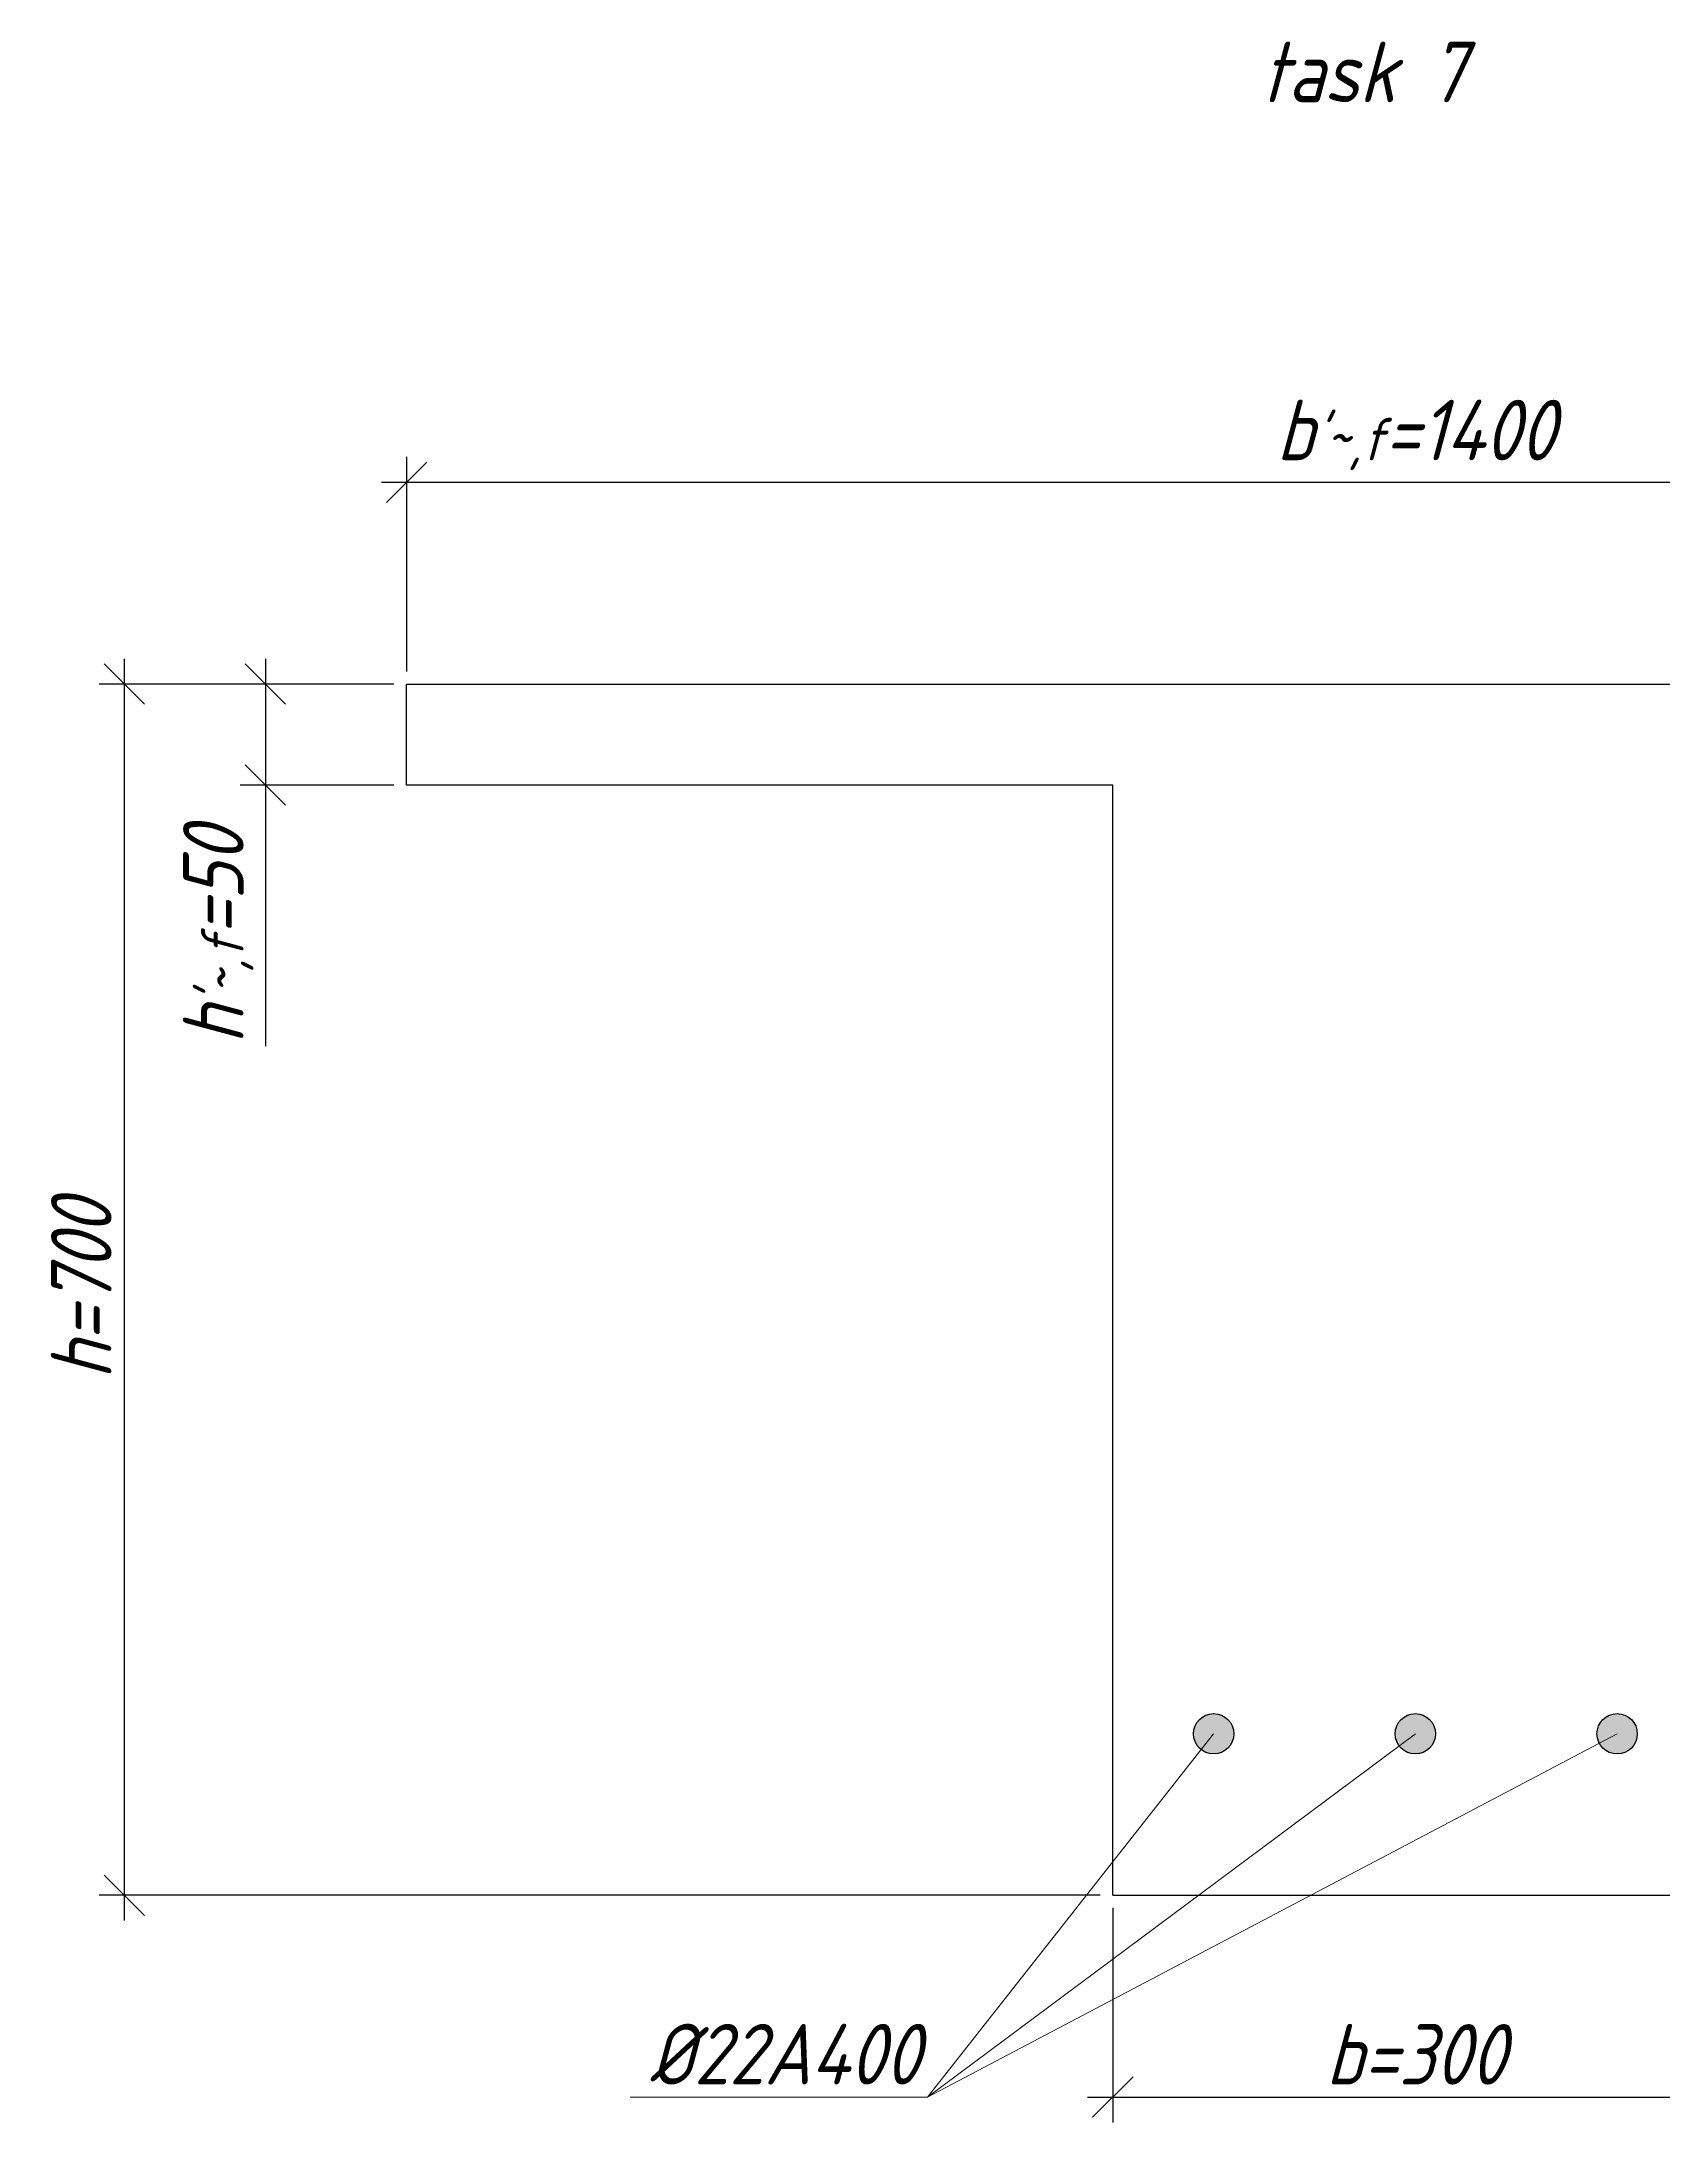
# Model space of a CAD drawing. Header units: millimetres. Extents: x -180 to 58926, y -10791 to 13515.
# Drawn here: x 2275 to 3079, y -10768 to -9737 of the extents above; entities that cross this region are included whole.
import ezdxf

# ---------------------------------------------------------------- set-up
doc = ezdxf.new("R2010")
doc.units = ezdxf.units.MM
for name, color, linetype, lineweight in [('basic', 95, 'Continuous', 30), ('size', 45, 'Continuous', 20), ('text', 13, 'Continuous', 20), ('thin', 153, 'Continuous', 18)]:
    doc.layers.add(name, color=color, linetype=linetype, lineweight=lineweight)
doc.styles.add('Structures', font='isocpeur.ttf', dxfattribs={"width": 0.85, "oblique": 15})
doc.dimstyles.new('Structures', dxfattribs={"dimtxt": 3, "dimasz": 2, "dimexe": 1.25, "dimexo": 0.625, "dimtad": 1, "dimtxsty": 'Structures', "dimblk": 'OBLIQUE', "dimcen": 2.5, "dimdle": 1.25, "dimadec": 0, "dimazin": 0, "dimtfac": 1, "dimtmove": 0, "dimatfit": 3, "dimfxl": 1, "dimarcsym": 0})

# ---------------------------------------------------------------- blocks, each defined once
blk = doc.blocks.new('_Oblique')
at = {"color": 0, "linetype": 'ByBlock', "lineweight": -2}
blk.add_line((-0.5, -0.5), (0.5, 0.5), dxfattribs=at)
blk = doc.blocks.new('*D317')
at = {"layer": 'Defpoints', "color": 0, "transparency": 16777216}
for p in [(2805.7, -10655.5), (3105.7, -10655.5), (3105.7, -10755.5)]:
    blk.add_point(p, dxfattribs=at)
at = {"layer": 'size', "color": 0, "lineweight": -2, "transparency": 16777216}
for p, q in [((2805.7, -10661.8), (2805.7, -10768)), ((3105.7, -10661.8), (3105.7, -10768)), ((2793.2, -10755.5), (3118.2, -10755.5))]:
    blk.add_line(p, q, dxfattribs=at)
at = {"layer": 'size', "color": 0, "lineweight": -2, "transparency": 16777216, "xscale": 20, "yscale": 20, "zscale": 20, "rotation": 180}
blk.add_blockref('_Oblique', (2805.7, -10755.5), dxfattribs=at)
at = {"layer": 'size', "color": 0, "lineweight": -2, "transparency": 16777216, "xscale": 20, "yscale": 20, "zscale": 20}
blk.add_blockref('_Oblique', (3105.7, -10755.5), dxfattribs=at)
at = {"layer": 'size', "color": 0, "transparency": 16777216, "insert": (2955.7, -10734.3), "char_height": 30, "attachment_point": 5, "style": 'Structures'}
blk.add_mtext('b=300', dxfattribs=at)
blk = doc.blocks.new('*D318')
at = {"layer": 'Defpoints', "color": 0, "transparency": 16777216}
for p in [(3455.7, -9955.5), (2455.7, -10055.5), (3455.7, -10055.5)]:
    blk.add_point(p, dxfattribs=at)
at = {"layer": 'size', "color": 0, "lineweight": -2, "transparency": 16777216}
for p, q in [((2455.7, -10049.3), (2455.7, -9943)), ((3455.7, -10049.3), (3455.7, -9943)), ((2443.2, -9955.5), (3468.2, -9955.5))]:
    blk.add_line(p, q, dxfattribs=at)
at = {"layer": 'size', "color": 0, "lineweight": -2, "transparency": 16777216, "xscale": 20, "yscale": 20, "zscale": 20, "rotation": 180}
blk.add_blockref('_Oblique', (2455.7, -9955.5), dxfattribs=at)
at = {"layer": 'size', "color": 0, "lineweight": -2, "transparency": 16777216, "xscale": 20, "yscale": 20, "zscale": 20}
blk.add_blockref('_Oblique', (3455.7, -9955.5), dxfattribs=at)
at = {"layer": 'size', "color": 0, "transparency": 16777216, "insert": (2955.7, -9932.1), "char_height": 30, "attachment_point": 5, "style": 'Structures'}
blk.add_mtext("b{\\H0.7x;\\S'~,f;}=1400", dxfattribs=at)
blk = doc.blocks.new('*D319')
at = {"layer": 'Defpoints', "color": 0, "transparency": 16777216}
for p in [(2455.7, -10055.5), (2385.7, -10105.5), (2455.7, -10105.5)]:
    blk.add_point(p, dxfattribs=at)
at = {"layer": 'size', "color": 0, "lineweight": -2, "transparency": 16777216}
for p, q in [((2385.7, -10043), (2385.7, -10105.5)), ((2449.4, -10055.5), (2373.2, -10055.5)), ((2449.4, -10105.5), (2373.2, -10105.5)), ((2385.7, -10105.5), (2385.7, -10234.9))]:
    blk.add_line(p, q, dxfattribs=at)
at = {"layer": 'size', "color": 0, "lineweight": -2, "transparency": 16777216, "xscale": 20, "yscale": 20, "zscale": 20}
for p, rotation in [((2385.7, -10055.5), 90), ((2385.7, -10105.5), 270)]:
    blk.add_blockref('_Oblique', p, dxfattribs=dict(at, rotation=rotation))
at = {"layer": 'size', "color": 0, "transparency": 16777216, "insert": (2362.3, -10180.2), "char_height": 30, "attachment_point": 5, "rotation": 90, "style": 'Structures'}
blk.add_mtext("h{\\H0.7x;\\S'~,f;}=50", dxfattribs=at)
blk = doc.blocks.new('*D320')
at = {"layer": 'Defpoints', "color": 0, "transparency": 16777216}
for p in [(2455.7, -10055.5), (2315.7, -10655.5), (2805.7, -10655.5)]:
    blk.add_point(p, dxfattribs=at)
at = {"layer": 'size', "color": 0, "lineweight": -2, "transparency": 16777216}
for p, q in [((2315.7, -10043), (2315.7, -10668)), ((2449.4, -10055.5), (2303.2, -10055.5)), ((2799.4, -10655.5), (2303.2, -10655.5))]:
    blk.add_line(p, q, dxfattribs=at)
at = {"layer": 'size', "color": 0, "lineweight": -2, "transparency": 16777216, "xscale": 20, "yscale": 20, "zscale": 20}
for p, rotation in [((2315.7, -10055.5), 90), ((2315.7, -10655.5), 270)]:
    blk.add_blockref('_Oblique', p, dxfattribs=dict(at, rotation=rotation))
at = {"layer": 'size', "color": 0, "transparency": 16777216, "insert": (2294.4, -10355.5), "char_height": 30, "attachment_point": 5, "rotation": 90, "style": 'Structures'}
blk.add_mtext('h=700', dxfattribs=at)

msp = doc.modelspace()

# ---------------------------------------------------------------- hatches: boundary and pattern name
at = {"layer": 'basic'}
h = msp.add_hatch(color=256, dxfattribs=at)
h.dxf.hatch_style = 1
h.paths.add_polyline_path([(2855.666, -10565.52, 0.41421356), (2845.666, -10575.52), (2855.666, -10575.52)])
h.paths.add_polyline_path([(2855.666, -10565.52), (2855.666, -10575.52), (2865.666, -10575.52, 0.41421356)])
h.paths.add_polyline_path([(2855.666, -10575.52), (2845.666, -10575.52, 0.41421356), (2855.666, -10585.52)])
h.paths.add_polyline_path([(2865.666, -10575.52), (2855.666, -10575.52), (2855.666, -10585.52, 0.41421356)])
h = msp.add_hatch(color=256, dxfattribs=at)
h.dxf.hatch_style = 1
h.paths.add_polyline_path([(2955.666, -10565.52, 0.41421356), (2945.666, -10575.52), (2955.666, -10575.52)])
h.paths.add_polyline_path([(2955.666, -10565.52), (2955.666, -10575.52), (2965.666, -10575.52, 0.41421356)])
h.paths.add_polyline_path([(2955.666, -10575.52), (2945.666, -10575.52, 0.41421356), (2955.666, -10585.52)])
h.paths.add_polyline_path([(2965.666, -10575.52), (2955.666, -10575.52), (2955.666, -10585.52, 0.41421356)])
h = msp.add_hatch(color=256, dxfattribs=at)
h.dxf.hatch_style = 1
h.paths.add_polyline_path([(3055.666, -10565.52, 0.41421356), (3045.666, -10575.52), (3055.666, -10575.52)])
h.paths.add_polyline_path([(3055.666, -10565.52), (3055.666, -10575.52), (3065.666, -10575.52, 0.41421356)])
h.paths.add_polyline_path([(3055.666, -10575.52), (3045.666, -10575.52, 0.41421356), (3055.666, -10585.52)])
h.paths.add_polyline_path([(3065.666, -10575.52), (3055.666, -10575.52), (3055.666, -10585.52, 0.41421356)])

# ---------------------------------------------------------------- linework, layer by layer
for p, q in [((2455.666, -10055.52), (3455.666, -10055.52)), ((2455.666, -10105.52), (2455.666, -10055.52)), ((2805.666, -10105.52), (2455.666, -10105.52)), ((2805.666, -10655.52), (2805.666, -10105.52)), ((2805.666, -10655.52), (3105.666, -10655.52))]:
    msp.add_line(p, q, dxfattribs=at)
for centre in [(2855.666, -10575.52), (2955.666, -10575.52), (3055.666, -10575.52)]:
    msp.add_circle(centre, 10, dxfattribs=at)
at = {"layer": 'thin'}
for p, q in [((2855.666, -10575.52), (2713.886, -10755.52)), ((2713.886, -10755.52), (2955.666, -10575.52)), ((3055.666, -10575.52), (2713.886, -10755.52)), ((2713.886, -10755.52), (2566.451, -10755.52))]:
    msp.add_line(p, q, dxfattribs=at)

# ---------------------------------------------------------------- texts
at = {"layer": 'text', "char_height": 30, "width": 137.52879, "attachment_point": 5, "style": 'Structures'}
for s, insert in [('task 7', (2929.757, -9752.242)), ('%%C22A400', (2642.955, -10734.258))]:
    msp.add_mtext(s, dxfattribs=dict(at, insert=insert))

# ---------------------------------------------------------------- dimensions: what is measured, and where the dimension line sits
at = {"layer": 'size'}
for base, p1, p2, text, picture, middle in [((3455.666, -9955.52), (2455.666, -10055.52), (3455.666, -10055.52), "b{\\H0.7x;\\S'~,f;}=1400", '*D318', (2955.666, -9932.12)), ((3105.666, -10755.52), (2805.666, -10655.52), (3105.666, -10655.52), 'b=300', '*D317', (2955.666, -10734.27))]:
    dim = msp.add_linear_dim(base=base, p1=p1, p2=p2, text=text, dimstyle='Structures', dxfattribs=at)
    dim.commit()
    dim.dimension.update_dxf_attribs({"geometry": picture, "text_midpoint": middle})
for base, p2, text, picture, middle in [((2315.666, -10655.52), (2805.666, -10655.52), 'h=700', '*D320', (2294.416, -10355.52)), ((2385.666, -10105.52), (2455.666, -10105.52), "h{\\H0.7x;\\S'~,f;}=<>", '*D319', (2362.266, -10180.235))]:
    dim = msp.add_linear_dim(base=base, p1=(2455.666, -10055.52), p2=p2, angle=90, text=text, dimstyle='Structures', dxfattribs=at)
    dim.commit()
    dim.dimension.update_dxf_attribs({"geometry": picture, "text_midpoint": middle})

doc.saveas('drawing.dxf')
